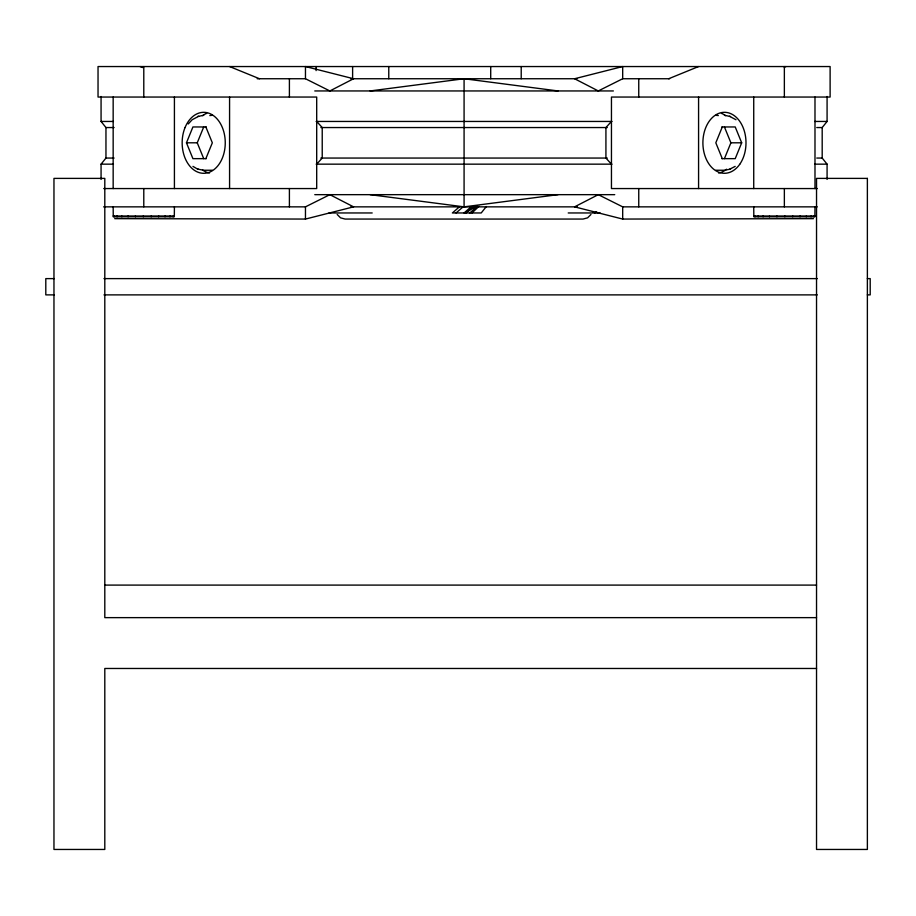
<?xml version="1.0" encoding="UTF-8"?>
<svg xmlns="http://www.w3.org/2000/svg" width="916" height="916" viewBox="0 0 916 916"><rect width="100%" height="100%" fill="white"/><g stroke="black" fill="none" stroke-linecap="round" stroke-linejoin="round"><path stroke-width="1.37" d="M784.84 216.794L784.84 216.004M151.22 216.794L151.243 216.004M792.729 216.794L792.752 216.004M158.628 216.794L158.686 216.004M800.046 216.794L800.092 216.004M165.029 216.794L165.109 216.004M806.286 216.794L806.366 216.004M169.987 216.794L170.078 216.004M811.038 216.794L811.129 216.004M173.147 216.794L173.25 216.004M813.969 216.794L814.072 216.004M174.418 206.856L174.315 216.794L113.263 216.794L113.16 206.856M814.988 206.856L814.885 216.794L753.834 216.794L753.731 206.856M206.306 158.651L192.921 158.651L186.463 142.804L192.921 126.958L206.306 126.958M203.718 158.651L197.249 142.804L203.718 126.958M205.86 158.651L212.329 142.804L205.86 126.958M722.289 126.958L715.82 142.804L722.289 158.651M724.43 158.651L730.899 142.804L724.43 126.958M721.842 126.958L735.227 126.958L741.685 142.804L735.227 158.651L721.842 158.651M590.957 214.481L587.603 217.836L583.023 219.061L345.126 219.061L340.546 217.836L337.191 214.481M486.35 206.524L481.221 212.959L452.378 212.959L459.42 206.833M101.069 179.41L101.069 164.159L105.958 158.056L105.958 127.553L101.069 121.45L101.069 96.489M827.079 179.41L827.079 164.159L822.19 158.056L822.19 127.553L827.079 121.45L827.079 96.489M316.696 164.159L322.226 158.056L322.226 127.553L316.696 121.45M611.453 121.45L605.923 127.553L605.923 158.056L611.453 164.159M188.249 123.969L192.142 119.744L198.692 116.286M471.98 212.959L479.045 206.249M473.572 208.138L475.667 206.214M469.885 212.959L477.236 206.214M456.076 212.959L463.107 206.833M464.057 212.959L471.099 206.833M472.667 206.833L465.626 212.959L475.851 206.283M729.457 169.323L735.182 166.391M103.565 206.856L305.463 206.856L329.863 194.661L353.565 206.856L305.463 219.061L114.695 218.649M622.685 78.742L598.285 90.947L574.584 78.742L622.685 66.547L622.685 78.742L669.585 78.742M813.454 218.649L622.685 219.061L574.584 206.856L598.285 194.661L622.685 206.856L817.221 206.856M784.359 67.189L785.928 66.547M668.669 78.742L698.576 66.547M197.604 116.492L203.707 115.347M730.544 169.117L724.442 170.25L715.808 170.25M370.121 90.947L464.08 78.742L558.027 90.947M370.121 194.661L464.08 206.856L558.027 194.661M257.213 78.742L305.463 78.742L329.863 90.947L353.565 78.742L305.463 66.547L305.463 78.742M350.759 78.742L576.908 78.742M314.772 90.947L613.377 90.947M101.069 121.45L113.447 121.45M316.146 121.45L612.003 121.45M814.702 121.45L827.079 121.45M105.958 127.553L114.099 127.553M320.875 127.553L607.274 127.553M816.751 127.553L822.19 127.553M186.463 142.804L197.249 142.804M730.899 142.804L741.685 142.804M105.958 158.056L114.099 158.056M320.875 158.056L607.274 158.056M816.751 158.056L822.19 158.056M101.069 164.159L113.447 164.159M316.146 164.159L612.003 164.159M814.702 164.159L827.079 164.159M212.34 170.25L203.707 170.25L197.604 169.117L192.967 166.391M103.737 188.559L316.696 188.559L316.696 97.05L98.035 97.05L98.035 66.547L830.114 66.547L830.114 97.05L611.453 97.05L611.453 188.559L817.29 188.559M314.772 194.661L614.739 194.661M350.759 206.856L577.389 206.856M328.981 212.959L372.194 212.959M568.218 212.959L600.152 212.959M113.16 216.004L174.418 216.004M753.731 216.004L814.988 216.004M54.376 278.613L45.8 278.613L45.8 294.883L54.376 294.883M103.966 278.613L817.301 278.613M867.337 278.613L870.2 278.613L870.2 294.883L867.337 294.883M103.966 294.883L817.301 294.883M104.802 585.095L816.534 585.095M816.534 617.636L104.802 617.636L104.802 178.391L53.964 178.391L53.964 849.453L104.802 849.453L104.802 668.474L816.534 668.474M729.457 116.286L736.006 119.744M724.442 115.347L730.544 116.492M197.604 169.117L198.692 169.323M140.079 66.547L142.656 67.566M229.572 66.547L259.491 78.742M595.812 211.756L598.251 212.959M592.606 211.756L595.034 212.959M754.899 216.004L755.002 216.794M114.076 216.004L114.179 216.794M117.019 216.004L117.111 216.794M758.07 216.004L758.162 216.794M121.782 216.004L121.862 216.794M763.039 216.004L763.12 216.794M128.057 216.004L128.103 216.794M769.463 216.004L769.52 216.794M135.396 216.004L135.419 216.794M776.905 216.004L776.928 216.794M143.308 216.004L143.308 216.794M814.988 97.05L814.988 188.559M784.359 66.547L784.359 97.05M784.359 188.559L784.359 206.856M753.731 97.05L753.731 188.559M698.576 97.05L698.576 188.559M638.75 78.742L638.75 97.05M638.75 188.559L638.75 206.856M622.685 206.856L622.685 219.061M521.215 66.547L521.215 78.742M490.713 66.547L490.713 78.742M464.08 78.742L464.08 206.856M388.773 66.547L388.773 78.742M352.614 66.547L352.614 78.742M316.089 66.547L316.089 70.612M305.463 206.856L305.463 219.061M289.399 78.742L289.399 97.05M289.399 188.559L289.399 206.856M229.572 97.05L229.572 188.559M174.418 97.05L174.418 188.559M143.789 66.547L143.789 97.05M143.789 188.559L143.789 206.856M113.16 97.05L113.16 188.559M209.524 173.044A30.503 21.56 -90 0 1 202.55 169.975M202.55 115.622A30.503 21.56 -90 0 1 206.764 113.344M209.81 115.588A27.457 19.396 90 0 1 212.34 115.347M721.384 113.344A30.503 21.56 -90 0 1 725.598 115.622M726.583 169.22A30.503 21.56 -90 0 1 718.625 173.044M715.808 115.347A27.457 19.396 -90 0 1 718.339 115.588M867.372 178.391L816.534 178.391L816.534 849.453L867.372 849.453L867.372 178.391M185.043 127.553A30.503 21.56 90 0 0 203.707 173.307A30.503 21.56 90 0 0 222.37 127.553A30.503 21.56 90 0 0 185.043 127.553M739.681 164.376A30.503 21.56 -90 0 0 730.018 113.344A30.503 21.56 -90 0 0 703.625 150.693A30.503 21.56 -90 0 0 739.681 164.376"/></g></svg>
